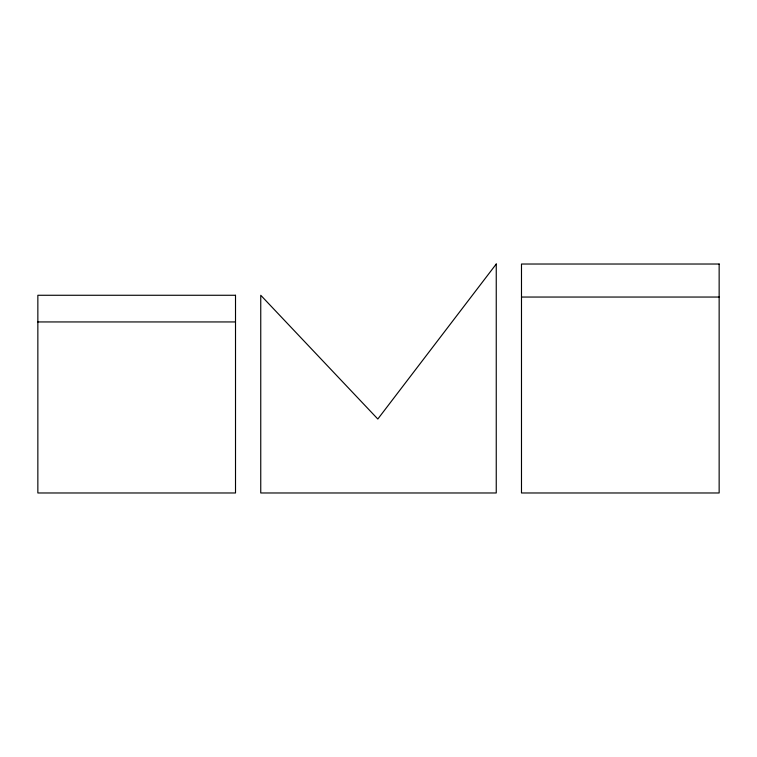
<?xml version="1.0" encoding="UTF-8"?>
<svg xmlns="http://www.w3.org/2000/svg" width="757" height="757" viewBox="0 0 757 757"><rect width="100%" height="100%" fill="white"/><g stroke="black" fill="none" stroke-linecap="round" stroke-linejoin="round"><path stroke-width="1.14" d="M521.488 297.047L719.15 297.047M37.85 321.943L235.512 321.943M496.251 264.023L377.819 419.028L260.749 295.268L260.749 492.977L496.251 492.977L496.251 264.023M719.15 264.023L521.488 264.023L521.488 492.977L719.15 492.977L719.15 264.023M235.512 295.268L37.85 295.268L37.85 492.977L235.512 492.977L235.512 295.268"/></g></svg>
